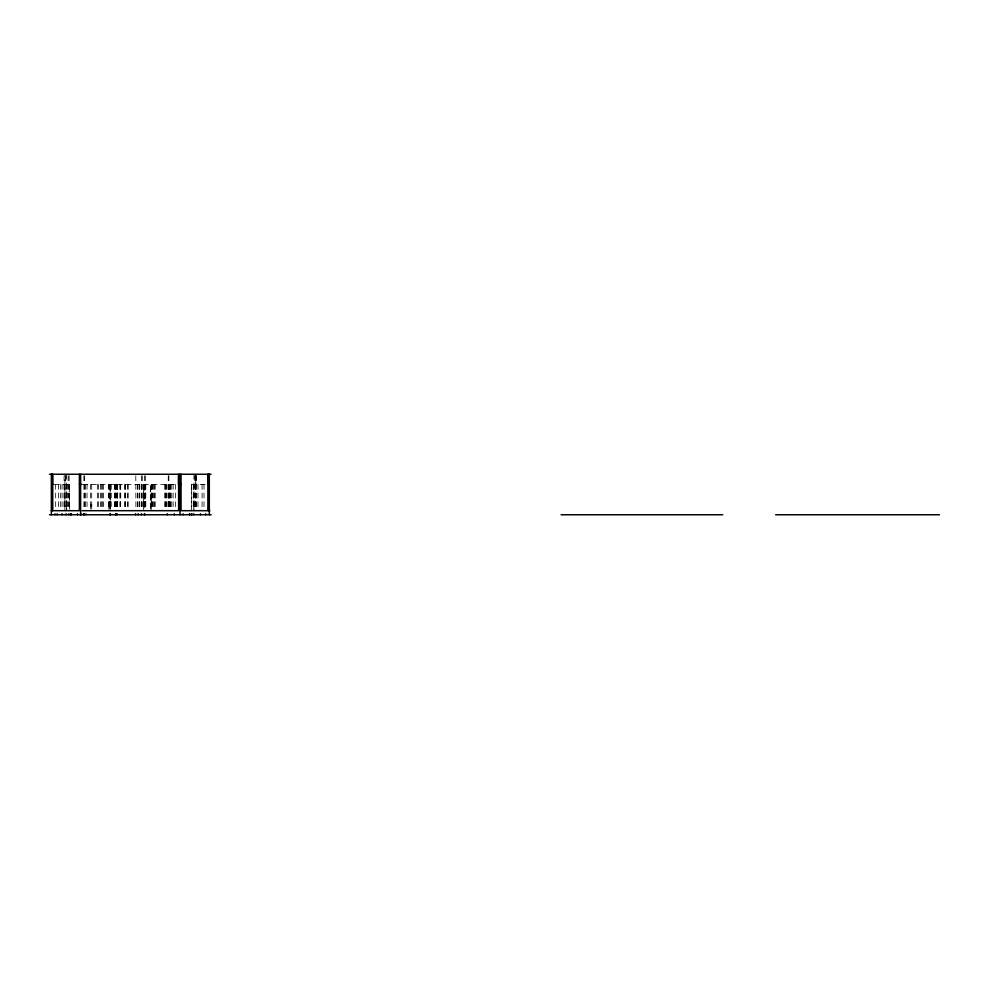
<?xml version="1.0" encoding="UTF-8"?>
<svg xmlns="http://www.w3.org/2000/svg" width="989" height="989" viewBox="0 0 989 989"><rect width="100%" height="100%" fill="white"/><g stroke="black" fill="none" stroke-linecap="round" stroke-linejoin="round"><path stroke-width="0.74" stroke-dasharray="4.95 3.71" d="M64.891 510.695L64.891 475.697M66.671 509.384L66.671 504.118M67.017 484.375L67.017 509.236M69.453 509.236L69.453 484.375M90.494 508.964L90.494 504.625M91.717 508.964L91.717 504.625M108.839 509.384L108.839 505.441M110.051 509.384L110.051 505.441M117.135 484.375L117.122 509.31M143.479 510.695L143.492 484.375L143.516 509.236M150.427 509.236L150.427 484.375L150.501 510.695M150.526 491.966L150.526 484.375M151.638 509.384L151.638 494.908M191.372 488.764L191.372 484.375L191.396 510.695M193.807 509.236L193.955 506.306M195.711 483.361L195.711 475.511M54.37 484.375L68.983 484.375M82.829 484.375L176.895 484.375M191.52 484.375L206.553 484.375M203.994 484.375L203.994 510.695M202.077 484.375L202.077 510.695M197.973 484.375L197.973 510.695M196.527 475.771L196.527 509.187M195.97 474.25L195.97 484.375M195.711 475.697L195.785 510.695M195.661 484.375L195.661 510.695M195.278 475.771L195.278 509.187M194.833 475.697L194.833 484.375M194.141 484.375L194.141 510.695M193.955 474.25L193.955 510.695M193.807 484.375L193.77 510.695M193.411 484.375L193.411 510.695M191.73 484.375L191.73 510.695M175.634 484.375L175.634 510.695M173.137 484.375L173.137 510.695M171.715 484.375L171.715 510.695M170.318 484.375L170.293 508.68M170.071 484.375L170.071 510.695M169.589 484.375L169.589 508.68M169.193 484.375L169.193 508.68M169.082 484.375L169.082 508.68M168.859 475.771L168.859 509.187M168.266 475.771L168.266 510.695M168.068 484.375L168.068 508.68M166.325 484.375L166.325 508.68M165.905 484.375L165.905 508.68M165.237 484.375L165.237 508.68M164.829 484.375L164.829 508.68M155.174 484.375L155.174 508.68M154.346 484.375L154.346 508.68M153.283 484.375L153.283 508.68M152.726 484.375L152.726 508.68M151.923 484.375L151.923 508.68M151.737 484.375L151.638 509.236M151.28 484.375L151.28 508.68M145.791 484.375L145.791 508.68M145.284 484.375L145.284 508.68M145.123 475.771L145.123 509.187M144.851 475.771L144.851 509.187L144.74 484.375M144.332 484.375L144.332 510.695M143.875 484.375L143.875 510.695M142.119 475.771L142.119 509.187M141.835 475.771L141.835 509.187M141.575 484.375L141.575 508.68M139.795 484.375L139.795 508.68M139.4 484.375L139.4 508.68M137.941 484.375L137.941 510.695M137.681 484.375L137.681 510.695M135.79 475.771L135.913 509.187M128.236 484.375L128.174 508.68M127.544 484.375L127.532 508.68M125.442 484.375L125.442 508.68M125.282 484.375L125.282 508.68M124.54 484.375L124.429 508.68M120.707 484.375L120.707 508.68M120.262 484.375L120.435 508.68M119.867 484.375L119.867 508.68M117.431 484.375L117.431 510.695M117.221 484.375L117.221 510.695M117.036 484.375L117.036 510.695M116.875 484.375L116.875 509.236M115.824 484.375L115.824 509.051M115.664 484.375L115.664 509.051M115.008 484.375L115.008 508.68M114.526 484.375L114.526 508.68M111.015 484.375L111.015 510.695M110.842 484.375L110.842 508.68M110.521 484.375L110.521 510.695M110.212 509.051L110.212 484.375L110.051 509.051M109.482 484.375L109.482 510.695M109.297 484.375L109.297 509.236M108.988 484.375L108.988 510.695M108.839 484.375L108.839 510.695M103.511 484.375L103.511 508.68M102.609 484.375L102.609 508.68M101.36 484.375L101.36 508.68M100.458 484.375L100.458 508.68M98.554 484.375L98.554 508.68M97.552 484.375L97.552 508.68M91.717 484.375L91.717 508.68M90.494 484.375L90.494 508.68M87.02 484.375L87.02 510.695M85.511 484.375L85.511 510.695M84.671 475.771L84.671 509.187M83.904 475.771L83.904 509.187M69.193 484.375L69.193 510.695M69.119 475.771L69.119 509.187M68.142 475.771L68.142 509.187M66.77 484.375L66.77 510.695M66.671 474.25L66.671 510.695M65.781 475.697L65.781 484.375M65.348 475.771L65.348 509.187M64.248 484.375L64.248 510.695M64.1 475.771L64.1 509.187M62.06 484.375L62.06 510.695M60.378 484.375L60.378 510.695M58.425 484.375L58.425 510.695M55.644 484.375L55.644 510.695"/><path stroke-width="1.48" d="M52.083 510.695L52.096 484.375L52.924 484.375M49.524 474.25L211.053 474.25M79.392 484.375L81.902 484.375M181.049 484.375L178.564 484.375L178.564 474.25L178.626 510.695L82.075 510.695M207.95 484.375L208.642 484.375L208.642 474.25L208.642 510.695M51.255 510.695L52.306 510.695M208.185 510.695L209.853 510.695M49.475 514.75L211.139 514.75M561.109 514.75L722.774 514.75M775.611 514.75L939.439 514.75M52.738 474.25L52.738 510.695L79.392 510.695L79.392 474.25M52.083 474.25L52.083 478.589M209.322 474.25L209.322 514.75M208.308 474.25L208.308 484.375M207.95 474.25L207.95 510.695L181.049 510.695L181.049 474.25M205.724 513.736L205.724 514.75M200.483 513.736L200.483 514.75M193.733 513.736L193.733 514.75M191.755 513.736L191.755 514.75M191.446 513.736L191.446 514.75M189.715 513.736L189.715 514.75M189.381 513.736L189.381 514.75M183.052 513.736L183.052 514.75M179.837 474.25L179.998 514.75M174.324 513.736L174.324 514.75M167.265 513.736L167.265 514.75M144.703 513.736L144.703 514.75M144.382 513.736L144.382 514.75M141.34 513.736L141.34 514.75M138.151 513.736L138.151 514.75M135.592 513.736L135.592 514.75M117.048 513.736L117.048 514.75M115.824 513.736L115.824 514.75M115.664 513.736L115.664 514.75M110.496 513.736L110.496 514.75M110.212 514.75L110.212 513.736L110.051 514.75M85.956 513.736L85.956 514.75M84.263 513.736L84.263 514.75M83.472 513.736L83.472 514.75M80.851 513.736L80.851 514.75M80.641 474.25L80.604 514.75M77.414 513.736L77.414 514.75M71.208 513.736L71.208 514.75M70.738 513.736L70.738 514.75M68.871 513.736L68.871 514.75M66.065 513.736L66.065 514.75M62.01 513.736L62.01 514.75M57.201 513.736L57.201 514.75M54.988 513.736L54.988 514.75M52.429 474.25L52.429 484.375M51.341 474.25L51.341 514.75"/></g></svg>
